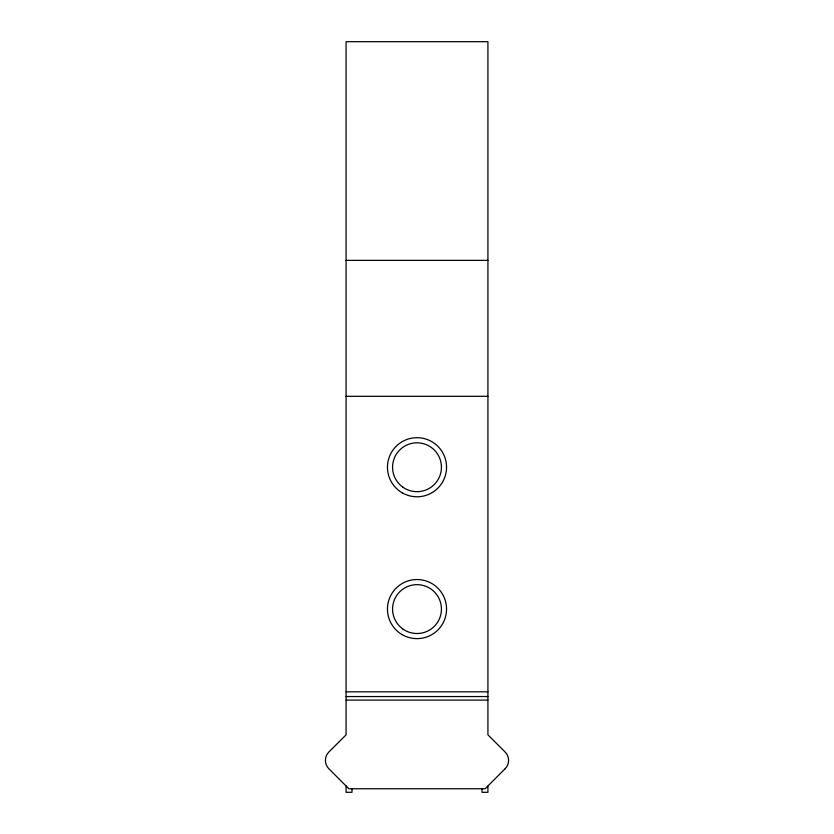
<?xml version="1.0" encoding="UTF-8"?>
<svg xmlns="http://www.w3.org/2000/svg" width="834" height="834" viewBox="0 0 834 834"><rect width="100%" height="100%" fill="white"/><g stroke="black" fill="none" stroke-linecap="round" stroke-linejoin="round"><path stroke-width="1.25" d="M346.079 260.375L487.921 260.375M346.079 396.317L487.921 396.317M346.079 691.824L487.921 691.824M346.079 696.557L487.921 696.557M346.079 700.101L487.921 700.101M487.921 785.972L487.921 792.3L482.01 792.3L482.01 788.755M351.99 788.755L351.99 792.3L346.079 792.3L346.079 785.972M505.143 768.739L485.148 788.755L348.852 788.755L328.857 768.739A11.822 11.822 0 0 1 328.867 752.018L346.079 734.848L346.079 41.7L487.921 41.7L487.921 734.848L505.133 752.018A11.822 11.822 0 0 1 505.143 768.739M402.228 492.831A29.555 29.555 0 0 0 446.555 467.238A29.555 29.555 0 0 0 402.228 441.645A29.555 29.555 0 0 0 402.228 492.831M402.228 634.674A29.555 29.555 0 0 0 446.555 609.081A29.555 29.555 0 0 0 402.228 583.487A29.555 29.555 0 0 0 402.228 634.674M402.634 487.004A24.436 24.436 0 0 0 441.301 469.792A24.436 24.436 0 0 0 407.065 444.918A24.436 24.436 0 0 0 402.634 487.004M402.634 628.846A24.436 24.436 0 0 0 441.301 611.635A24.436 24.436 0 0 0 407.065 586.761A24.436 24.436 0 0 0 402.634 628.846"/></g></svg>
